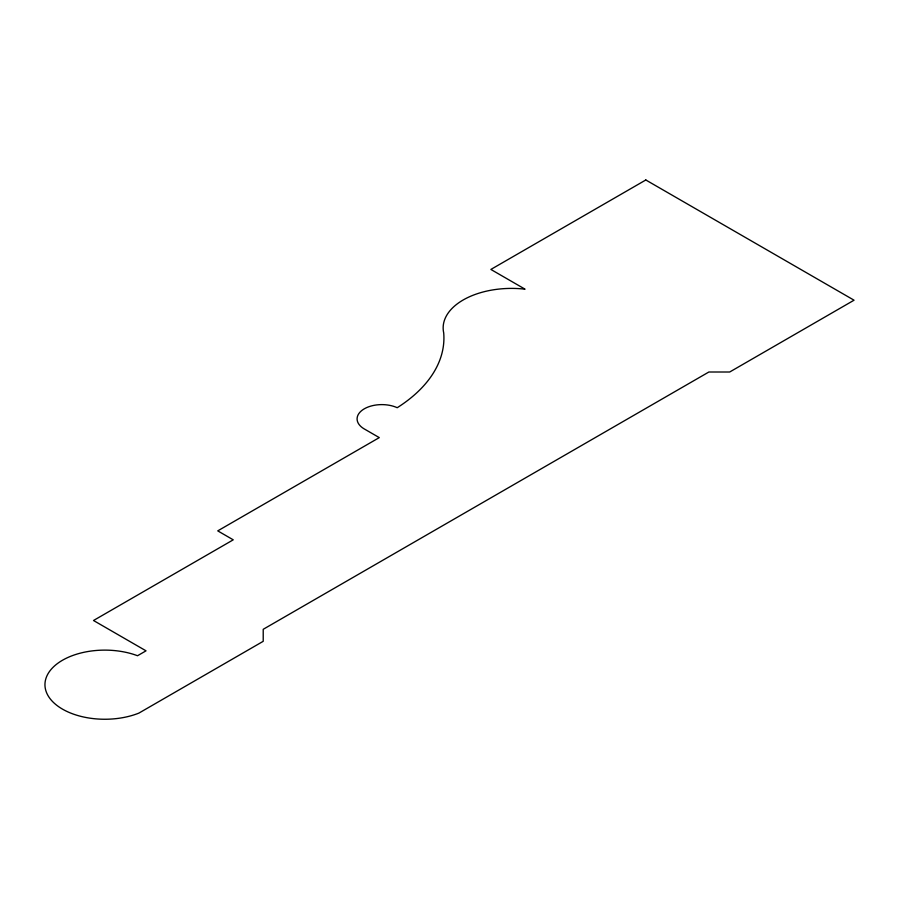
<?xml version="1.0" encoding="UTF-8"?>
<svg xmlns="http://www.w3.org/2000/svg" width="899" height="899" viewBox="0 0 899 899"><rect width="100%" height="100%" fill="white"/><g stroke="black" fill="none" stroke-linecap="round" stroke-linejoin="round"><path stroke-width="1.35" d="M645.819 179.98L490.876 269.442L525.05 289.175A68.403 39.489 0 0 0 443.69 332.821A179.294 103.509 0 0 1 397.223 407.708A24.745 14.283 0 0 0 363.69 409.18A24.745 14.283 0 0 0 363.679 428.598L379.288 437.611L217.749 530.871L233.246 539.827L93.507 620.501L146.031 650.831L137.525 655.731A59.873 34.567 0 0 0 59.312 662.226A59.873 34.567 0 0 0 60.368 707.839A59.873 34.567 0 0 0 138.862 713.121L263.216 641.313L263.216 629.3L708.873 372.006L729.696 372.006L854.05 300.199L645.819 179.98"/></g></svg>
